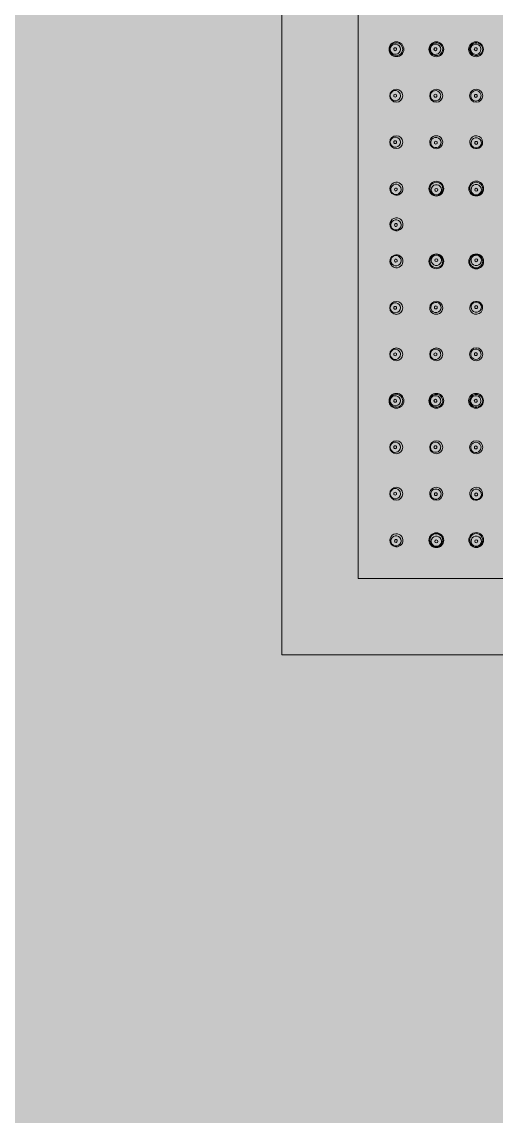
# Model space of a CAD drawing. Header units: metres. Extents: x 8 to 2416, y -346 to 476.
# Drawn here: x 133.3733 to 133.4835, y -96.4388 to -96.1843 of the extents above; entities that cross this region are included whole.
import ezdxf

# ---------------------------------------------------------------- set-up
doc = ezdxf.new("R2010")
doc.units = ezdxf.units.M
doc.linetypes.add('0', pattern=[0])
doc.layers.get('0').update_dxf_attribs({"color": 250, "linetype": '0', "lineweight": 20})
doc.layers.add('baños', color=140, linetype='Continuous', lineweight=0)
doc.layers.add('PLAFON', color=253, linetype='Continuous', lineweight=5)

# ---------------------------------------------------------------- blocks, each defined once
blk = doc.blocks.new('A$C3bae67db')
at = {"layer": 'baños'}
for points in [[(0.2000001275641807, 0.2000000241799569), (1.275641352549428e-07, 0.2000000241799569), (1.275641352549428e-07, 2.417995403902751e-08), (0.2000001275641807, 2.417995403902751e-08)], [(0.1822216636463319, 0.1822215602621071), (0.01777859148198413, 0.1822215602621071), (0.01777859148198413, 0.0177784880978038), (0.1822216636463319, 0.0177784880978038)]]:
    blk.add_lwpolyline(points, close=True, dxfattribs=at)
for centre in [(0.02668161499421196, 0.1408899789571372), (0.03594724761362933, 0.1408870039678796), (0.04518573283938032, 0.1408870045110753), (0.03594724761362933, 0.1084584461727509), (0.04522373788129563, 0.1084808384551543), (0.03594724761362933, 0.09154160218716001), (0.04522373788129563, 0.0915192099047566), (0.02668161499421196, 0.05911006940277375), (0.03594724761362933, 0.05911304439203136), (0.04518573283938032, 0.05911304384883564), (0.03594764254646954, 0.02668658888557829), (0.04522413281413584, 0.0267089811679817)]:
    blk.add_circle(centre, 0.001726273626168971, dxfattribs=at)
for centre, radius, start, end in [((0.02663749679047989, 0.1408746346023015), 0.00152379913724904, 0.4815084169714707, 179.5184915830285), ((0.02663749679047989, 0.1409054156539078), 0.001523851350039296, 180.6758761340693, 359.3241238659307), ((0.02641017567405335, 0.1408829216825787), 0.001194191915340333, 179.7832012068268, 340.6623966942979), ((0.02645187154073803, 0.140882942504664), 0.001235887417606161, 160.6482721695431, 179.7914807641896), ((0.02641232233166058, 0.1408975588384074), 0.001193729488785252, 359.5143326426547, 160.681163080058), ((0.02637532323613279, 0.1408919247424087), 0.0003407503923429775, 359.2459407059762, 180.7540592940236), ((0.02637532323613279, 0.1408880084856499), 0.0003407213562947965, 180.0955432162111, 359.9044567837889), ((0.02639817419524526, 0.1408899221982729), 0.001207837290240649, 340.537568001467, 359.8822677890739), ((0.03591267946192467, 0.1408858718007941), 0.001506514668338149, 126.6365019344265, 180.0534909585633), ((0.03591265801626697, 0.1408880546749067), 0.001506496842203655, 180.1365117840078, 235.2142598131893), ((0.03577415512106974, 0.1408870343368172), 0.001204436081000226, 160.4002387764176, 180.1222094087611), ((0.03576765534033122, 0.1408834946195334), 0.001197933953633447, 179.9535721002179, 340.4661922248824), ((0.03576849450971942, 0.1408905097199131), 0.001197938431549503, 359.8323604302385, 160.4660116733307), ((0.03592152982376184, 0.1408746464340318), 0.00152080370815291, 62.66042759306035, 126.6516953464654), ((0.0359213165556671, 0.1408973936484479), 0.001519107682017091, 235.1470028587918, 325.0064798470243), ((0.03574353055589974, 0.1408878943784266), 0.0003418063086853633, 359.4251909468629, 180.574809053137), ((0.03574353055589974, 0.1408861019234742), 0.0003417930261405343, 180.2743482528581, 359.7256517471419), ((0.03592799330474783, 0.1408844735623127), 0.001509106328667489, 15.44699995191785, 62.70706108587409), ((0.03576199303163641, 0.1408869747278523), 0.001204434782080665, 340.4002334721913, 0.001426747796174793), ((0.03593418548073579, 0.1408868331361255), 0.001502509496179472, 325.0549561738853, 15.42316380291073), ((0.04519879497227386, 0.1408868336793496), 0.001502509496179472, 164.5768361970892, 214.9450438261147), ((0.04520498714826182, 0.1408844741055084), 0.001509106328667489, 117.2929389141259, 164.5530000480822), ((0.04512404218233179, 0.1408905102631373), 0.001197938431549503, 19.53398832666936, 180.1676395697615), ((0.0451305436604148, 0.140886975271048), 0.001204434782080665, 179.9985732522038, 199.5997665278087), ((0.04521166389734255, 0.140897394191672), 0.001519107682017091, 214.9935201529758, 304.8529971412081), ((0.04512488135171999, 0.1408834951627291), 0.001197933953633447, 199.5338077751176, 0.04642789978211763), ((0.04521145062924781, 0.1408746469772559), 0.00152080370815291, 53.34830465353465, 117.3395724069396), ((0.04511300602937673, 0.1408878949216508), 0.0003418063086853633, 359.4251909468629, 180.574809053137), ((0.04511300602937673, 0.1408861024666983), 0.0003417930261405343, 180.2743482528581, 359.7256517471419), ((0.04522032243674268, 0.1408880552181309), 0.001506496842203655, 304.7857401868107, 359.8634882159906), ((0.04522030099108498, 0.1408858723439899), 0.001506514668338149, 359.9465090414367, 53.3634980655735), ((0.04511838157098147, 0.1408870348800129), 0.001204436081000226, 359.8777905912389, 19.59976122358242), ((0.02663785314141798, 0.1300647464498077), 0.001523801172583426, 0.5747514779052038, 179.4262465459042), ((0.02663785287288967, 0.1300955574157179), 0.001523803867774046, 180.5847748674714, 359.4162231563053), ((0.02641135372616965, 0.1300720851049171), 0.001193765217027741, 179.636596389109, 340.6779286321186), ((0.02642540357485679, 0.1300797142414361), 0.001207791056576054, 160.5363707333084, 180.0027336194925), ((0.02641315858907411, 0.1300871698114356), 0.001193765215403577, 359.6365954075218, 160.6779287406165), ((0.02637627761235173, 0.1300814908772914), 0.0003407568798300127, 359.346075732061, 180.3246311100405), ((0.02637626643670821, 0.1300776018586198), 0.0003407458622599414, 179.6707068420732, 359.9999999999364), ((0.02639910873629425, 0.1300795406747746), 0.001207791059114692, 340.5363707599155, 0.002732610598238034), ((0.03592147574657112, 0.1300701143819545), 0.001515209523409549, 0.2469365196410936, 179.7554027190644), ((0.03592147547076685, 0.1300836256324551), 0.001515211808342921, 180.2663152946292, 359.7360239440766), ((0.03576870870299764, 0.1300717577606925), 0.001198002720139636, 179.8324281218217, 340.459017457677), ((0.0357750706611828, 0.1300752932365477), 0.001204359554630129, 160.3983028553304, 180.0015083034943), ((0.03576950751128471, 0.13007862190371), 0.001198002774692498, 4.349572792468204, 160.4590152359306), ((0.03574472815851415, 0.1300757987762502), 0.0003418119665338834, 359.8484264500146, 180.1447206987231), ((0.03574472805278539, 0.1300740311624971), 0.0003418119665339049, 179.8484264500145, 0.1447206987231602), ((0.03575830528255075, 0.1300763563818812), 0.001209345381516621, 340.4185567370939, 4.416346836907331), ((0.04521661582064418, 0.1300687143410251), 0.001515209523409549, 0.244597280935595, 179.7530634803589), ((0.04521661609644845, 0.1300822255915257), 0.001515211808342921, 180.2639760559234, 359.7336847053708), ((0.04515062373796219, 0.1300432310498714), 0.001201160736598691, 157.0568312886519, 212.9165601568608), ((0.04515068339353867, 0.1300592951881931), 0.001195045438537086, 21.80722765049478, 157.7672225745089), ((0.04515062373750744, 0.1300432310502124), 0.001201160737011495, 212.9165601055092, 351.2970902225019), ((0.04513443495054936, 0.1300372802267766), 0.0003418119665338834, 359.8552793012769, 180.1515735499855), ((0.04513443505627812, 0.1300355126130519), 0.0003418119665339049, 179.8552793012768, 0.1515735499854856), ((0.0451506237447834, 0.1300432310515767), 0.001201160729709154, 351.2970901245022, 22.51761903481964), ((0.0266387950550584, 0.1192551031147566), 0.001523560504830024, 0.5584262577229699, 179.4438626310407), ((0.02642785375608447, 0.1192691442469602), 0.00120767496975197, 160.5328952513857, 180.002746965788), ((0.02641580915472197, 0.1192764320929776), 0.001193893552601191, 359.6382842799194, 160.6700129615116), ((0.03593772851670884, 0.119260297291806), 0.001510635915196017, 359.5106951228642, 180.5562638595077), ((0.03584887435952488, 0.1191774049945202), 0.001200943033476937, 359.9331528515922, 160.1968952919805), ((0.04521488791849926, 0.1192765180312456), 0.001507949430811743, 358.7861149333493, 167.2863113225147), ((0.04522005456849776, 0.1191144339683952), 0.001200943033476937, 19.80310470801955, 180.0668471484078), ((0.02663879445433714, 0.1192851791066296), 0.001523564837230641, 180.5749321923367, 359.4273566964525), ((0.02641404869312147, 0.1192616068436685), 0.00119389333313216, 179.6410510969565, 340.6700218788732), ((0.02637921602647886, 0.1192707651111), 0.0003407760450881728, 359.6740150186533, 180.3195815855062), ((0.02637921581206548, 0.1192669255184065), 0.0003407760450880885, 179.6740150187168, 0.3195815854410826), ((0.02640200394601244, 0.1192688949374947), 0.001207674969753276, 340.5328952600327, 0), ((0.03593772813631269, 0.1192609481150164), 0.001510641993610608, 180.5809473250861, 359.4860116572814), ((0.0358497349675222, 0.1191785045736431), 0.001200928035992184, 179.92580103304, 340.1673369226742), ((0.03584852868878308, 0.119180059794548), 0.00119972075021922, 160.3105915023508, 180), ((0.03583517330887709, 0.119164791210995), 0.0003424123588572697, 359.9019781301491, 179.907487058293), ((0.03583517325408003, 0.1191647582867468), 0.0003424123588573842, 179.9019778471349, 359.9074873413071), ((0.03585009761011726, 0.1191759399206838), 0.001199718968097798, 340.2766783095563, 0.003053155092960894), ((0.04521341857773997, 0.1192644883590113), 0.001509211767642307, 166.828532229629, 359.243894026229), ((0.04521883131813276, 0.1191129688945587), 0.001199718968097798, 179.996946844907, 199.7233216904437), ((0.04521919396050045, 0.119115533547518), 0.001200928035992184, 199.8326630773257, 0.07419896695995848), ((0.04523375561914555, 0.1191018201848415), 0.0003424123588572697, 0.09251294170702966, 180.0980218698508), ((0.04523375567394261, 0.1191017872606217), 0.0003424123588573842, 180.0925126586928, 0.09802215286506169), ((0.04522040023923957, 0.119117088768423), 0.00119972075021922, 0, 19.68940849764915), ((0.02668835295797045, 0.1084298858001951), 0.001521988814155353, 80.54815256121562, 211.6333361674779), ((0.02655997301460822, 0.1082990322886026), 0.001200817506817739, 359.9068270054257, 160.0843865683467), ((0.02668618238338105, 0.1084461868578792), 0.001506273214753162, 319.5304199536451, 80.36488295535518), ((0.03594817205655865, 0.1084443898659124), 0.001508967363600021, 357.8229479661159, 182.0301807567156), ((0.04522281343813894, 0.1084667821483158), 0.001508967363600021, 357.9698192432843, 182.1770520338841), ((0.02656214025953751, 0.1083037893557623), 0.001200821812368165, 179.9070834077331, 340.0164505868464), ((0.02655749825337672, 0.1083058592555695), 0.00119617823364954, 160.3514577205625, 180.0058689435308), ((0.02667146049041413, 0.1084352418871966), 0.001510474982378461, 212.1423970633514, 320.2087241241978), ((0.02654205190149561, 0.1082805590115079), 0.0003417448353014675, 143.4591566175692, 215.8037251876988), ((0.02654379855423805, 0.1082810723575456), 0.0003434622621792048, 215.7027211554142, 279.638193328027), ((0.02654136459543999, 0.1082801680536427), 0.0003414261719296849, 69.53359209067591, 143.3377727266896), ((0.02654419348707826, 0.108278097368288), 0.000340463161306216, 279.6564916593664, 353.5617333049892), ((0.02654142169056151, 0.108278220764408), 0.0003432313649668054, 353.593148223272, 69.65618205706909), ((0.02656461747185723, 0.1082969560755096), 0.001196171468180108, 340.2835028898117, 0.005914314197119606), ((0.0359481338652845, 0.1084145922853459), 0.001508167584307319, 180.8988493815665, 359.0998149017747), ((0.03593630759562849, 0.1082061895065642), 0.001188687084480606, 160.3205009243842, 179.9977989997734), ((0.03595007576698528, 0.108213770421191), 0.001202478864778748, 180.359042434974, 339.950480320251), ((0.03594831306529933, 0.1081988321031027), 0.001202472454991783, 0.3589689066509878, 160.1830485852777), ((0.03594936267834647, 0.1081686758285976), 0.0003427216785175545, 0.3316643734356975, 179.6745511584029), ((0.03594936246506997, 0.1081726064097275), 0.0003427216785174244, 180.3316643732419, 359.6745511585951), ((0.03596205916572082, 0.108206413323007), 0.001188702755491038, 340.0855827822089, 359.9977080007025), ((0.04522285162964046, 0.1084369845677777), 0.001508167584307319, 180.9001850982251, 359.1011506184335), ((0.04522267242962563, 0.1082212243855061), 0.001202472454991783, 19.81695141472233, 179.641031093349), ((0.04520892632920415, 0.1082288056054104), 0.001188702755491038, 180.0022919992975, 199.9144172177909), ((0.04522090972771231, 0.1082361627036228), 0.001202478864778748, 200.049519679749, 359.640957565026), ((0.04522162281657849, 0.1081910681110294), 0.0003427216785175545, 0.325448841597066, 179.6683356265643), ((0.04522162302962762, 0.1081949986921309), 0.0003427216785174244, 180.3254488414049, 359.6683356267581), ((0.0452346778990691, 0.1082285817889677), 0.001188687084480606, 0.002201000226615922, 19.67949907561579), ((0.02668835295797045, 0.1001518126118626), 0.001521988814155353, 80.54815256121562, 211.6333361674779), ((0.02656214025953751, 0.1000257161674298), 0.001200821812368165, 179.9070834077331, 340.0164505868464), ((0.02655749825337672, 0.1000277860672369), 0.00119617823364954, 160.3514577205625, 180.0058689435308), ((0.02667146049041413, 0.100157168698864), 0.001510474982378461, 212.1423970633514, 320.2087241241978), ((0.02655997301460822, 0.1000209591002701), 0.001200817506817739, 359.9068270054257, 160.0843865683467), ((0.02654205190149561, 0.1000024858231754), 0.0003417448353014675, 143.4591566175692, 215.8037251876988), ((0.02654379855423805, 0.1000029991692131), 0.0003434622621792048, 215.7027211554142, 279.638193328027), ((0.02654136459543999, 0.1000020948653102), 0.0003414261719296849, 69.53359209067591, 143.3377727266896), ((0.02654419348707826, 0.1000000241799555), 0.000340463161306216, 279.6564916593664, 353.5617333049892), ((0.02654142169056151, 0.1000001475760754), 0.0003432313649668054, 353.593148223272, 69.65618205706909), ((0.02668618238338105, 0.1001681136695467), 0.001506273214753162, 319.5304199536451, 80.36488295535518), ((0.02656461747185723, 0.1000188828871771), 0.001196171468180108, 340.2835028898117, 0.005914314197119606), ((0.02668835295797045, 0.09157016255971584), 0.001521988814155353, 148.3666638325222, 279.4518474387844), ((0.02656214025953751, 0.09169625900414857), 0.001200821812368165, 19.98354941315381, 180.0929165922669), ((0.02655749825337672, 0.09169418910434146), 0.00119617823364954, 179.9941310564692, 199.6485422794377), ((0.02667146049041413, 0.09156480647271437), 0.001510474982378461, 39.79127587580216, 147.8576029366485), ((0.02655997301460822, 0.09170101607130832), 0.001200817506817739, 199.9156134316533, 0.09317299457435906), ((0.02654205190149561, 0.09171948934840302), 0.0003417448353014675, 144.1962748123012, 216.5408433824311), ((0.02654379855423805, 0.09171897600236534), 0.0003434622621792048, 80.36180667197306, 144.297278844586), ((0.02654419348707826, 0.09172195099162295), 0.000340463161306216, 6.438266695010624, 80.3435083406336), ((0.02654142169056151, 0.09172182759550296), 0.0003432313649668054, 290.3438179429309, 6.406851776728248), ((0.02668618238338105, 0.09155386150203171), 0.001506273214753162, 279.6351170446448, 40.46958004635492), ((0.02656461747185723, 0.09170309228440132), 0.001196171468180108, 359.9940856858029, 19.71649711018825), ((0.0359481338652845, 0.09158545607456503), 0.001508167584307319, 0.9001850982253351, 179.1011506184335), ((0.03595007576698528, 0.09178627793871996), 0.001202478864778748, 20.04951967974916, 179.640957565026), ((0.03593630759562849, 0.09179385885334668), 0.001188687084480606, 180.0022010002266, 199.679499075616), ((0.03594831306529933, 0.09180121625680826), 0.001202472454991783, 199.8169514147223, 359.6410310933491), ((0.03594936246506997, 0.09182744195018344), 0.0003427216785174244, 0.3254488414049065, 179.6683356267581), ((0.03594936267834647, 0.09183137253131335), 0.0003427216785175545, 180.3254488415971, 359.6683356265643), ((0.03596205916572082, 0.09179363503690396), 0.001188702755491038, 0.00229199929753495, 19.91441721779131), ((0.04522285162964046, 0.09156306379213319), 0.001508167584307319, 0.8988493815665013, 179.0998149017751), ((0.04520892632920415, 0.09177124275450055), 0.001188702755491038, 160.0855827822091, 179.9977080007025), ((0.04522267242962563, 0.09177882397440484), 0.001202472454991783, 180.358968906651, 340.1830485852777), ((0.04522090972771231, 0.09176388565628812), 0.001202478864778748, 0.3590424349740219, 159.9504803202513), ((0.04522162302962762, 0.09180504966778003), 0.0003427216785174244, 0.3316643732419094, 179.6745511585951), ((0.04522162281657849, 0.09180898024888151), 0.0003427216785175545, 180.3316643734357, 359.6745511584029), ((0.0452346778990691, 0.09177146657094326), 0.001188687084480606, 340.320500924384, 359.9977989997734), ((0.02654136459543999, 0.09171988030626821), 0.0003414261719296849, 216.6622272733104, 290.4664079093241), ((0.03594817205655865, 0.09155565849399849), 0.001508967363600021, 177.9698192432843, 2.177052033884066), ((0.04522281343813894, 0.09153326621159508), 0.001508967363600021, 177.8229479661159, 2.030180756715632), ((0.02663879445433714, 0.08071486925328131), 0.001523564837230641, 0.5726433035474657, 179.4250678076633), ((0.02641404869312147, 0.08073844151624243), 0.00119389333313216, 19.32997812112687, 180.3589489030435), ((0.03593772813631269, 0.0807391002448945), 0.001510641993610608, 0.5139883427186024, 179.4190526749139), ((0.0358497349675222, 0.08082154378626782), 0.001200928035992184, 19.83266307732599, 180.07419896696), ((0.04521341857773997, 0.08073556000089965), 0.001509211767642307, 0.7561059737710158, 193.171467770371), ((0.04521919396050045, 0.0808845148123929), 0.001200928035992184, 359.92580103304, 160.1673369226745), ((0.0266387950550584, 0.0807449452451543), 0.001523560504830024, 180.5561373689593, 359.441573742277), ((0.02642785375608447, 0.0807309041129507), 0.00120767496975197, 179.997253034212, 199.4671047486143), ((0.02641580915472197, 0.08072361626693336), 0.001193893552601191, 199.3299870384885, 0.3617157200806724), ((0.02637921581206548, 0.08073312284150447), 0.0003407760450880885, 359.6804184145589, 180.3259849812832), ((0.02637921602647886, 0.0807292832488109), 0.0003407760450881728, 179.6804184144938, 0.3259849813467099), ((0.02640200394601244, 0.08073115342241621), 0.001207674969753276, 0, 19.46710473996717), ((0.03593772851670884, 0.08073975106810494), 0.001510635915196017, 179.4437361404923, 0.4893048771358387), ((0.03584852868878308, 0.08081998856536288), 0.00119972075021922, 180, 199.6894084976491), ((0.03584887435952488, 0.08082264336539069), 0.001200943033476937, 199.8031047080193, 0.06684714840780348), ((0.03583517325408003, 0.08083529007316415), 0.0003424123588573842, 0.09251265869286474, 180.098022152865), ((0.03583517330887709, 0.08083525714891593), 0.0003424123588572697, 180.092512941707, 0.09802186985085153), ((0.03585009761011726, 0.08082410843922716), 0.001199718968097798, 359.996946844907, 19.72332169044389), ((0.04521488791849926, 0.0807235303286653), 0.001507949430811743, 192.7136886774853, 1.213885066650693), ((0.04521883131813276, 0.08088707946535223), 0.001199718968097798, 160.2766783095566, 180.003053155093), ((0.04522005456849776, 0.08088561439151576), 0.001200943033476937, 179.9331528515922, 340.1968952919807), ((0.04523375561914555, 0.08089822817506942), 0.0003424123588572697, 179.9019781301492, 359.907487058293), ((0.04523375567394261, 0.08089826109928921), 0.0003424123588573842, 359.901977847135, 179.9074873413072), ((0.04522040023923957, 0.08088295959148795), 0.00119972075021922, 340.3105915023508, 0), ((0.02663785287288967, 0.06990449094419304), 0.001523803867774046, 0.5837768436947157, 179.4152251325285), ((0.03592147547076685, 0.0699164227274558), 0.001515211808342921, 0.2639760559234214, 179.7336847053708), ((0.04521661609644845, 0.06991782276838521), 0.001515211808342921, 0.2663152946292405, 179.7360239440766), ((0.02663785314141798, 0.06993530191010322), 0.001523801172583426, 180.5737534540958, 359.4252485220948), ((0.02641135372616965, 0.06992796325499384), 0.001193765217027741, 19.32207136788142, 180.363403610891), ((0.02642540357485679, 0.06992033411847487), 0.001207791056576054, 179.9972663805075, 199.4636292666918), ((0.02641315858907411, 0.06991287854847528), 0.001193765215403577, 199.3220712593838, 0.3634045924781659), ((0.02637626643670821, 0.06992244650129109), 0.0003407458622599414, 6.35093158794635e-11, 180.3292931579268), ((0.02637627761235173, 0.06991855748261955), 0.0003407568798300127, 179.6753688899595, 0.6539242679389679), ((0.02639910873629425, 0.06992050768513636), 0.001207791059114692, 359.9972673894018, 19.46362924008471), ((0.03592147574657112, 0.06992993397795644), 0.001515209523409549, 180.2445972809356, 359.7530634803589), ((0.03576870870299764, 0.06992829059921846), 0.001198002720139636, 19.54098254232316, 180.1675718781783), ((0.0357750706611828, 0.06992475512336327), 0.001204359554630129, 179.9984916965057, 199.6016971446696), ((0.03576950751128471, 0.06992142645620092), 0.001198002774692498, 199.5409847640694, 355.6504272075318), ((0.03574472805278539, 0.06992601719741387), 0.0003418119665339049, 359.8552793012769, 180.1515735499855), ((0.03574472815851415, 0.06992424958366072), 0.0003418119665338834, 179.8552793012768, 0.1515735499854856), ((0.03575830528255075, 0.06992369197802972), 0.001209345381516621, 355.5836531630928, 19.58144326290626), ((0.04521661582064418, 0.06993133401888585), 0.001515209523409549, 180.2469365196411, 359.7554027190644), ((0.04515062373796219, 0.06995681731003955), 0.001201160736598691, 147.0834398431394, 202.9431687113484), ((0.04515068339353867, 0.06994075317171777), 0.001195045438537086, 202.2327774254911, 338.1927723495052), ((0.04515062373750744, 0.0699568173096985), 0.001201160737011495, 8.702909777498146, 147.083439894491), ((0.04513443505627812, 0.06996453574685901), 0.0003418119665339049, 359.8484264500146, 180.1447206987231), ((0.04513443495054936, 0.06996276813313429), 0.0003418119665338834, 179.8484264500145, 0.1447206987231602), ((0.0451506237447834, 0.06995681730833425), 0.001201160729709154, 337.4823809651802, 8.702909875497744), ((0.02663749679047989, 0.05909463270600313), 0.001523851350039296, 0.6758761340693334, 179.3241238659307), ((0.02663749679047989, 0.05912541375760938), 0.00152379913724904, 180.4815084169715, 359.5184915830285), ((0.02641017567405335, 0.05911712667733227), 0.001194191915340333, 19.33760330570228, 180.2167987931732), ((0.02645187154073803, 0.05911710585524688), 0.001235887417606161, 180.2085192358104, 199.3517278304571), ((0.02641232233166058, 0.05910248952150354), 0.001193729488785252, 199.3188369199419, 0.4856673573453209), ((0.02637532323613279, 0.05910812361750217), 0.0003407503923429775, 179.2459407059764, 0.7540592940239689), ((0.02637532323613279, 0.05911203987426106), 0.0003407213562947965, 0.09554321621105726, 179.904456783789), ((0.02639817419524526, 0.05911012616163802), 0.001207837290240649, 0.117732210926182, 19.46243199853305), ((0.03591265801626697, 0.05911199368500419), 0.001506496842203655, 124.7857401868107, 179.8634882159922), ((0.03591267946192467, 0.05911417655911677), 0.001506514668338149, 179.9465090414367, 233.3634980655736), ((0.03577415512106974, 0.05911301402309377), 0.001204436081000226, 179.8777905912389, 199.5997612235822), ((0.03576765534033122, 0.0591165537403775), 0.001197933953633447, 19.53380777511786, 180.0464278997821), ((0.03576849450971942, 0.05910953863999779), 0.001197938431549503, 199.5339883266693, 0.1676395697615085), ((0.0359213165556671, 0.05910265471146303), 0.001519107682017091, 34.99352015297599, 124.8529971412083), ((0.03574353055589974, 0.05911215398148428), 0.0003418063086853633, 179.425190946863, 0.5748090531370391), ((0.03574353055589974, 0.05911394643643675), 0.0003417930261405343, 0.274348252858073, 179.7256517471419), ((0.03592799330474783, 0.05911557479759821), 0.001509106328667489, 297.2929389141258, 344.5530000480819), ((0.03576199303163641, 0.05911307363205864), 0.001204434782080665, 359.9985732522038, 19.5997665278087), ((0.03593418548073579, 0.05911321522378543), 0.001502509496179472, 344.5768361970892, 34.94504382611471), ((0.04519879497227386, 0.0591132146805613), 0.001502509496179472, 145.0549561738853, 195.4231638029107), ((0.04520498714826182, 0.0591155742544025), 0.001509106328667489, 195.4469999519176, 242.7070610858742), ((0.04512404218233179, 0.05910953809677366), 0.001197938431549503, 179.8323604302385, 340.4660116733306), ((0.0451305436604148, 0.05911307308886293), 0.001204434782080665, 160.4002334721913, 180.0014267477962), ((0.04521166389734255, 0.0591026541682389), 0.001519107682017091, 55.14700285879205, 145.006479847024), ((0.04512488135171999, 0.05911655319718179), 0.001197933953633447, 359.9535721002179, 160.4661922248826), ((0.04511300602937673, 0.05911215343826015), 0.0003418063086853633, 179.425190946863, 0.5748090531370391), ((0.04511300602937673, 0.05911394589321262), 0.0003417930261405343, 0.274348252858073, 179.7256517471419), ((0.04522032243674268, 0.05911199314178006), 0.001506496842203655, 0.1365117840094399, 55.21425981318936), ((0.04522030099108498, 0.05911417601592106), 0.001506514668338149, 306.6365019344265, 0.05349095856325577), ((0.04511838157098147, 0.05911301347989806), 0.001204436081000226, 340.4002387764178, 0.1222094087611261), ((0.03592152982376184, 0.05912540192587912), 0.00152080370815291, 233.3483046535347, 297.3395724069397), ((0.04521145062924781, 0.05912540138265499), 0.00152080370815291, 242.6604275930603, 306.6516953464651), ((0.02663785314141798, 0.04828991417337747), 0.001523801172583426, 0.5747514779052038, 179.4262465459042), ((0.02642540357485679, 0.04830488196500582), 0.001207791056576054, 160.5363707333086, 180.0027336194925), ((0.02641315858907411, 0.04831233753500541), 0.001193765215403577, 359.6365954075218, 160.6779287406167), ((0.02637627761235173, 0.04830665860086114), 0.0003407568798300127, 359.346075732061, 180.3246311100405), ((0.03592147574657112, 0.04830123208403947), 0.001515209523409549, 0.2469365196410936, 179.7554027190644), ((0.0357750706611828, 0.04830641093863264), 0.001204359554630129, 160.3983028553304, 180.0015083034943), ((0.03576950751128471, 0.04830973960579499), 0.001198002774692498, 4.349572792468204, 160.4590152359306), ((0.03574472815851415, 0.04830691647830676), 0.0003418119665338834, 359.8484264500146, 180.1447206987231), ((0.03575830528255075, 0.04830747408396618), 0.001209345381516621, 340.4185567370955, 4.416346836907536), ((0.04521661582064418, 0.04829983204311006), 0.001515209523409549, 0.244597280935595, 179.7530634803589), ((0.04515062373796219, 0.04827434875192793), 0.001201160736598691, 157.0568312886521, 212.9165601568606), ((0.04515068339353867, 0.04829041289027813), 0.001195045438537086, 21.80722765049478, 157.7672225745089), ((0.04513443495054936, 0.04826839792886162), 0.0003418119665338834, 359.8552793012769, 180.1515735499855), ((0.0451506237447834, 0.04827434875366166), 0.001201160729709154, 351.2970901245022, 22.51761903481985), ((0.02663785287288967, 0.04832072513925922), 0.001523803867774046, 180.5847748674714, 359.4162231563053), ((0.02641135372616965, 0.04829725282848685), 0.001193765217027741, 179.636596389109, 340.6779286321186), ((0.02637626643670821, 0.0483027695821896), 0.0003407458622599414, 179.6707068420732, 359.9999999999364), ((0.02639910873629425, 0.04830470839834433), 0.001207791059114692, 340.5363707599157, 0.002732610598238034), ((0.03592147547076685, 0.04831474333454011), 0.001515211808342921, 180.2663152946292, 359.7360239440766), ((0.03576870870299764, 0.04830287546277745), 0.001198002720139636, 179.8324281218217, 340.4590174576773), ((0.03574472805278539, 0.04830514886458204), 0.0003418119665339049, 179.8484264500145, 0.1447206987231602), ((0.04521661609644845, 0.0483133432936107), 0.001515211808342921, 180.2639760559234, 359.7336847053708), ((0.04515062373750744, 0.04827434875229741), 0.001201160737011495, 212.9165601055094, 351.2970902225019), ((0.04513443505627812, 0.04826663031510847), 0.0003418119665339049, 179.8552793012768, 0.1515735499854856), ((0.0266387950550584, 0.03748027083832639), 0.001523560504830024, 0.5584262577229699, 179.4438626310407), ((0.02641580915472197, 0.0375015998165189), 0.001193893552601191, 359.6382842799194, 160.6700129615116), ((0.03593772851670884, 0.03749141499386255), 0.001510635915196017, 359.5106951228642, 180.5562638595077), ((0.03584887435952488, 0.03740852269660522), 0.001200943033476937, 359.9331528515922, 160.1968952919807), ((0.04521488791849926, 0.0375076357333306), 0.001507949430811743, 358.7861149333493, 167.2863113225147), ((0.04522005456849776, 0.03734555167048015), 0.001200943033476937, 19.80310470801976, 180.0668471484078), ((0.02663879445433714, 0.03751034683017096), 0.001523564837230641, 180.5749321923367, 359.4273566964541), ((0.02641404869312147, 0.03748677456723826), 0.00119389333313216, 179.6410510969565, 340.6700218788732), ((0.02642785375608447, 0.03749431197052999), 0.00120767496975197, 160.5328952513857, 180.002746965788), ((0.02637921602647886, 0.03749593283466979), 0.0003407760450881728, 359.6740150186533, 180.3195815855062), ((0.02637921581206548, 0.0374920932419478), 0.0003407760450880885, 179.6740150187168, 0.3195815854410826), ((0.02640200394601244, 0.03749406266106448), 0.001207674969753276, 340.5328952600324, 0), ((0.03593772813631269, 0.03749206581710141), 0.001510641993610608, 180.5809473250861, 359.4860116572814), ((0.0358497349675222, 0.03740962227572808), 0.001200928035992184, 179.92580103304, 340.1673369226745), ((0.03584852868878308, 0.03741117749663303), 0.00119972075021922, 160.3105915023508, 180), ((0.03583517330887709, 0.03739590891305156), 0.0003424123588572697, 359.9019781301491, 179.907487058293), ((0.03583517325408003, 0.03739587598883176), 0.0003424123588573842, 179.9019778471349, 359.9074873413071), ((0.03585009761011726, 0.03740705762276875), 0.001199718968097798, 340.2766783095561, 0.003053155092960894), ((0.04521341857773997, 0.03749560606109625), 0.001509211767642307, 166.828532229629, 359.243894026229), ((0.04521883131813276, 0.03734408659664368), 0.001199718968097798, 179.996946844907, 199.7233216904439), ((0.04521919396050045, 0.03734665124960301), 0.001200928035992184, 199.8326630773255, 0.07419896695995848), ((0.04523375561914555, 0.03733293788692649), 0.0003424123588572697, 0.09251294170702966, 180.0980218698508), ((0.04523375567394261, 0.03733290496270669), 0.0003424123588573842, 180.0925126586928, 0.09802215286506169), ((0.04522040023923957, 0.03734820647050796), 0.00119972075021922, 0, 19.68940849764915), ((0.02668835295797045, 0.02665505352376485), 0.001521988814155353, 80.54815256121559, 211.6333361674778), ((0.02668618238338105, 0.02667135458144898), 0.001506273214753162, 319.5304199536452, 80.36488295535528), ((0.03594856698939886, 0.02667253257871138), 0.001508967363600021, 357.8229479661159, 182.0301807567156), ((0.04522320837097915, 0.02669492486114322), 0.001508967363600021, 357.9698192432843, 182.1770520338841), ((0.02656214025953751, 0.02652895707930369), 0.001200821812368165, 179.9070834077331, 340.0164505868466), ((0.02655749825337672, 0.02653102697913923), 0.00119617823364954, 160.3514577205627, 180.0058689435308), ((0.02667146049041413, 0.0266604096107379), 0.001510474982378461, 212.1423970633519, 320.2087241241978), ((0.02655997301460822, 0.02652420001217237), 0.001200817506817739, 359.9068270054257, 160.0843865683467), ((0.02654205190149561, 0.02650572673504925), 0.0003417448353014675, 143.4591566175694, 215.8037251876988), ((0.02654379855423805, 0.02650624008111535), 0.0003434622621792048, 215.7027211554145, 279.6381933280271), ((0.02654136459543999, 0.02650533577721248), 0.0003414261719296849, 69.53359209067597, 143.3377727266896), ((0.02654419348707826, 0.02650326509185774), 0.000340463161306216, 279.6564916593664, 353.561733304989), ((0.02654142169056151, 0.02650338848794931), 0.0003432313649668054, 353.5931482232722, 69.65618205706912), ((0.02656461747185723, 0.02652212379907937), 0.001196171468180108, 340.2835028898117, 0.005914314197119606), ((0.03594852879812471, 0.02664273499817327), 0.001508167584307319, 180.8988493815665, 359.0998149017747), ((0.0359367025284687, 0.0264343322193632), 0.001188687084480606, 160.3205009243844, 179.9977989997734), ((0.03595047069982549, 0.02644191313401834), 0.001202478864778748, 180.359042434974, 339.9504803202509), ((0.03594870799813954, 0.02642697481593004), 0.001202472454991783, 0.3589689066509878, 160.1830485852777), ((0.03594975761118668, 0.02639681854142495), 0.0003427216785175545, 0.3316643734356975, 179.6745511584029), ((0.03594975739791018, 0.02640074912255486), 0.0003427216785174244, 180.3316643732419, 359.6745511585951), ((0.03596245409856103, 0.02643455603583433), 0.001188702755491038, 340.0855827822086, 359.9977080007025), ((0.04522324656248067, 0.02666512728060511), 0.001508167584307319, 180.9001850982253, 359.1011506184335), ((0.04522306736246584, 0.02644936709833345), 0.001202472454991783, 19.81695141472233, 179.641031093349), ((0.04520932126204436, 0.02645694831823775), 0.001188702755491038, 180.0022919992975, 199.9144172177913), ((0.04522130466055252, 0.02646430541645017), 0.001202478864778748, 200.0495196797492, 359.640957565026), ((0.0452220177494187, 0.02641921082382837), 0.0003427216785175545, 0.325448841597066, 179.6683356265643), ((0.04522201796246783, 0.02642314140495827), 0.0003427216785174244, 180.3254488414049, 359.6683356267581), ((0.04523507283190931, 0.02645672450179504), 0.001188687084480606, 0.002201000226615922, 19.679499075616)]:
    blk.add_arc(centre, radius, start, end, dxfattribs=at)
blk = doc.blocks.new('PL BASE 1N NASAS 09')
at = {"layer": 'baños'}
blk.add_blockref('A$C3bae67db', (-108.3644399844903, -38.5511809344561), dxfattribs=at)
blk = doc.blocks.new('PL MUEBLES 1N NASAS 09')
at = {"layer": 'baños'}
blk.add_blockref('PL BASE 1N NASAS 09', (162.2615445691817, 88.20329366328178), dxfattribs=at)

msp = doc.modelspace()

# ---------------------------------------------------------------- hatches: boundary and pattern name
at = {"layer": 'PLAFON', "transparency": 33554477}
h = msp.add_hatch(color=256, dxfattribs=at)
h.dxf.hatch_style = 1
edge = h.paths.add_edge_path()
edge.add_line((131.7870650019969, -98.8300437773478), (133.8670427259038, -98.83004377734841))
edge.add_arc((133.8398347451112, -98.757727789062), 0.07726497512229599, 290.6181778509206, 358.2823234869284)
edge.add_line((133.9170650019987, -98.76004377734859), (133.9170650019951, -97.00004377734753))
edge.add_arc((133.8387960037385, -97.0087885242093), 0.07875599460210264, 6.375037114714815, 89.03164715930389)
edge.add_line((133.8401269911361, -96.93004377734759), (131.787065001997, -96.93004377734759))
edge.add_arc((131.787065001997, -97.00004377734759), 0.06999999999999318, 90, 180)
edge.add_line((131.717065001997, -97.00004377734759), (131.717065001997, -98.7600437773478))
edge.add_arc((131.7870650019969, -98.7600437773478), 0.06999999999996476, 180, 270)
edge = h.paths.add_edge_path(flags=17)
edge.add_arc((131.787065001997, -97.00004377734759), 0.06999999999999318, 90, 180, ccw=False)
edge.add_arc((131.787065001997, -97.00004377734759), 0.06999999999999318, 90, 180)
edge = h.paths.add_edge_path(flags=17)
edge.add_arc((131.7870650019969, -98.7600437773478), 0.06999999999996476, 180, 270)
edge.add_arc((131.7870650019969, -98.7600437773478), 0.06999999999996476, 180, 270)
edge = h.paths.add_edge_path(flags=17)
edge.add_line((133.8401269911361, -96.93004377734759), (131.787065001997, -96.93004377734759))
edge.add_line((133.8401269911361, -96.93004377734759), (131.787065001997, -96.93004377734759))
edge = h.paths.add_edge_path(flags=17)
edge.add_arc((133.8387960037385, -97.0087885242093), 0.07875599460210264, 6.375037114714815, 89.03164715930389)
edge.add_arc((133.8387960037385, -97.0087885242093), 0.07875599460210264, 6.375037114714815, 89.03164715930389)
edge = h.paths.add_edge_path(flags=17)
edge.add_line((133.9170650019987, -98.76004377734859), (133.9170650019951, -97.00004377734753))
edge.add_line((133.9170650019987, -98.76004377734859), (133.9170650019951, -97.00004377734753))
edge = h.paths.add_edge_path(flags=17)
edge.add_arc((133.8398347451112, -98.757727789062), 0.07726497512229599, 290.6181778509206, 358.2823234869284)
edge.add_arc((133.8398347451112, -98.757727789062), 0.07726497512229599, 290.6181778509206, 358.2823234869284)
edge = h.paths.add_edge_path(flags=17)
edge.add_line((131.7870650019969, -98.8300437773478), (133.8670427259038, -98.83004377734841))
edge.add_line((131.7870650019969, -98.8300437773478), (133.8670427259038, -98.83004377734841))
edge = h.paths.add_edge_path(flags=17)
edge.add_line((131.717065001997, -97.00004377734759), (131.717065001997, -98.7600437773478))
edge.add_line((131.717065001997, -97.00004377734759), (131.717065001997, -98.7600437773478))
edge = h.paths.add_edge_path()
edge.add_line((133.6095926678636, -90.6355498539143), (133.6095926678636, -91.94554985391461))
edge.add_arc((133.6795926678636, -91.94554985391461), 0.06999999999999318, 180, 270)
edge.add_line((133.6795926678636, -92.0155498539146), (134.7395926678618, -92.01554985391415))
h = msp.add_hatch(color=256, dxfattribs=at)
h.dxf.hatch_style = 1
edge = h.paths.add_edge_path()
edge.add_arc((131.7870650019969, -93.30004377734784), 0.06999999999999318, 90, 179.9999999999651, ccw=False)
edge.add_line((131.7870650019969, -93.23004377734784), (133.8470650019951, -93.23004377734784))
edge.add_arc((133.8470650019951, -93.30004377734784), 0.06999999999999318, 0, 90, ccw=False)
edge.add_line((133.9170650019951, -93.30004377734784), (133.9170650019951, -95.16004377734785))
edge.add_arc((133.8470650019985, -95.16004377735126), 0.06999999999658257, -90.00000000116319, 2.7915803002542816e-09, ccw=False)
edge.add_line((133.8470650019971, -95.23004377734786), (133.4470650019966, -95.23004377734786))
edge.add_arc((133.4470650019966, -95.2600437773478), 0.02999999999994429, 89.99999999994571, 180.0000000001085)
edge.add_line((133.4170650019967, -95.26004377734786), (133.4170650019967, -95.30004377734782))
edge.add_arc((133.4470650019967, -95.30004377734784), 0.03000000000000114, 179.9999999999729, 269.9999999999458)
edge.add_line((133.4470650019967, -95.33004377734783), (133.8470650019972, -95.33004377734783))
edge.add_arc((133.8470650019987, -95.4000437773442), 0.06999999999636941, -2.977685653604567e-09, 90.00000000125618, ccw=False)
edge.add_line((133.9170650019951, -95.40004377734783), (133.9170650019951, -96.71004377734815))
edge.add_arc((133.8470650019951, -96.71004377734815), 0.06999999999999318, -90, 0, ccw=False)
edge.add_line((133.8470650019951, -96.78004377734814), (132.787065001996, -96.78004377734769))
edge.add_arc((132.787065001997, -96.71004377734772), 0.06999999999996476, 179.9999999999884, 269.9999999991858, ccw=False)
edge.add_line((132.717065001997, -96.7100437773477), (132.7170650019967, -95.2600437773478))
edge.add_arc((132.6870650019967, -95.26004377734776), 0.02999999999994429, 359.9999999999186, 450.0000000000543)
edge.add_line((132.6870650019967, -95.23004377734782), (132.6470650019966, -95.23004377734782))
edge.add_arc((132.6470650019966, -95.26004377734773), 0.02999999999991587, 89.99999999989144, 180.0000000001629)
edge.add_line((132.6170650019967, -95.26004377734782), (132.617065001997, -96.71004377734768))
edge.add_arc((132.547065001997, -96.71004377734766), 0.0700000000000216, 270.00000000002325, 359.99999999998835, ccw=False)
edge.add_line((132.547065001997, -96.78004377734769), (131.7870650019932, -96.78004377734814))
edge.add_arc((131.7870650019932, -96.71004377734815), 0.06999999999999318, 179.9999999999651, 270, ccw=False)
edge.add_line((131.7170650019932, -96.7100437773481), (131.7170650019969, -93.3000437773478))

# ---------------------------------------------------------------- block references
msp.add_blockref('PL MUEBLES 1N NASAS 09', (79.53659163735574, -145.9836186373769))

doc.saveas('drawing.dxf')
